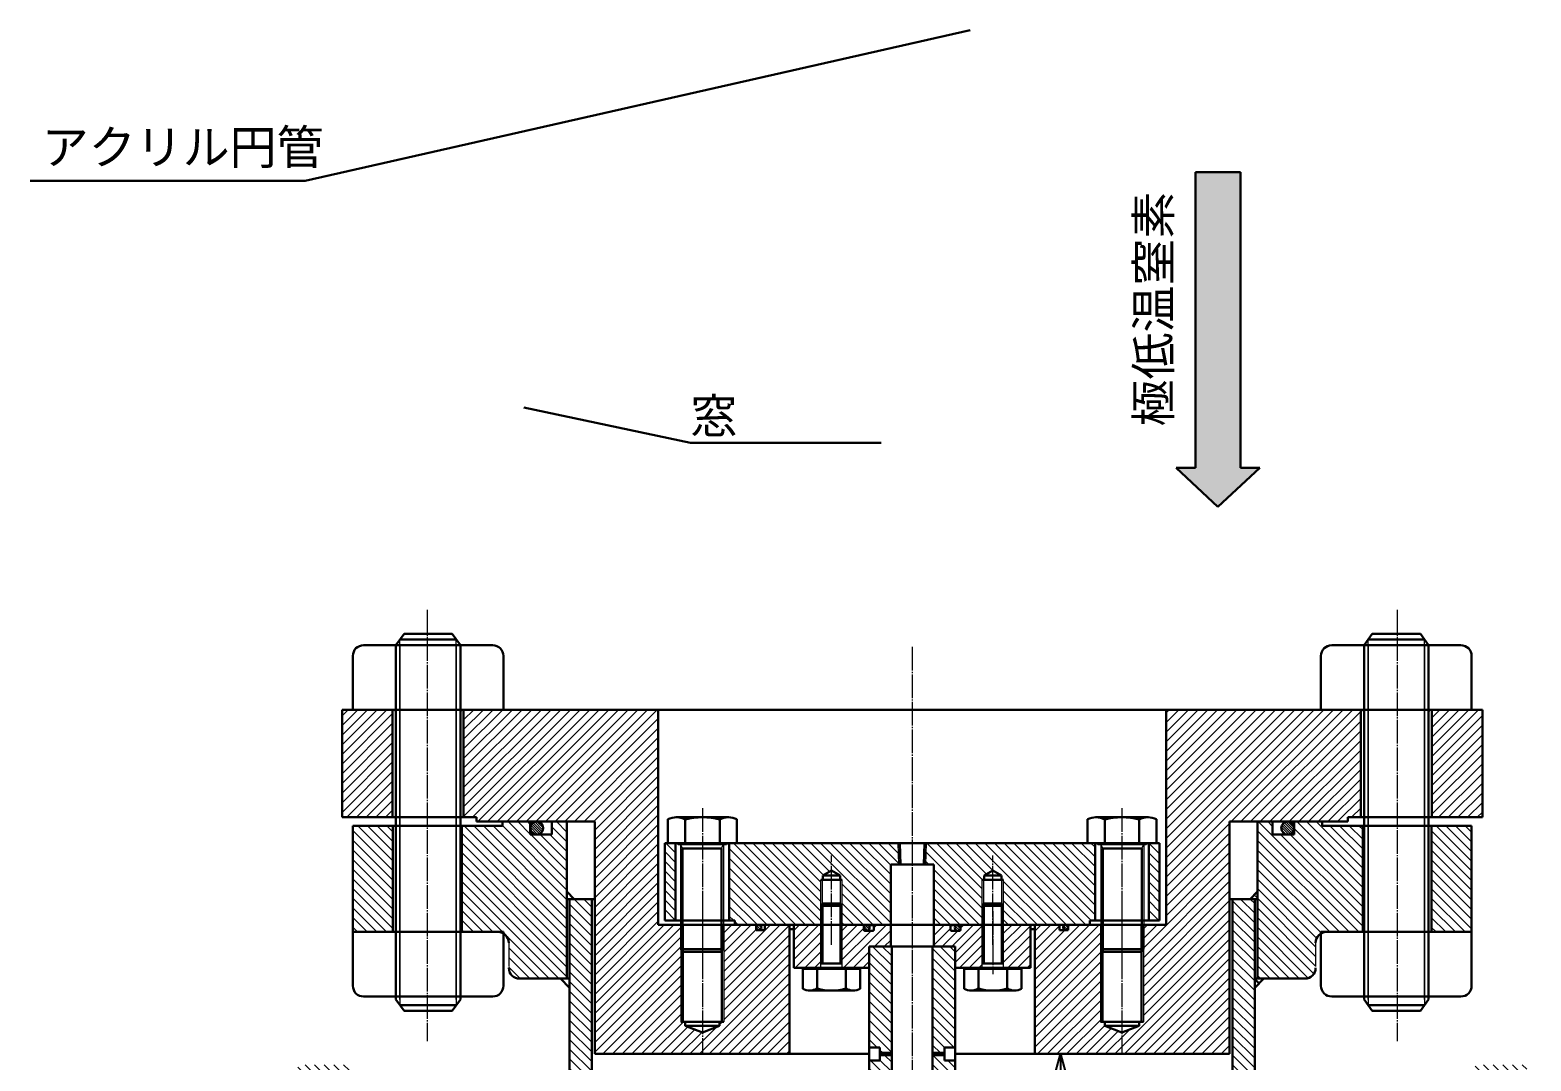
# Model space of a CAD drawing. Header units: millimetres. Extents: x -42 to 2046, y 362 to 1266.
# Drawn here: x -42 to 655, y 787 to 1266 of the extents above; entities that cross this region are included whole.
import ezdxf

# ---------------------------------------------------------------- set-up
doc = ezdxf.new("R2010")
doc.units = ezdxf.units.MM
doc.linetypes.add('JIS_08_11', pattern=[12.8, 11, -0.6, 0.6, -0.6])
for name, color, linetype, lineweight in [('ACR Hatch', 7, 'Continuous', 13), ('ACR_BODY OUTER', 7, 'Continuous', 30), ('ACR_CENTER', 7, 'JIS_08_11', 13), ('CHAN BODY OUTER', 7, 'Continuous', 30), ('JPI300-300 BODY OUTER', 7, 'Continuous', 30), ('JPI300-300 Center', 7, 'JIS_08_11', 13), ('M30 Body_Inner', 7, 'Continuous', 13), ('M30 Body_Outer', 7, 'Continuous', 30), ('M30_Body_Inner', 7, 'Continuous', 13), ('M30_Body_Outer', 7, 'Continuous', 30), ('MainC BODY OUTER', 7, 'Continuous', 30), ('MainC Center', 7, 'JIS_08_11', 13), ('MainC Dim', 7, 'Continuous', 30), ('MainC Hatch', 7, 'Continuous', 13), ('micel', 7, 'Continuous', 30), ('SUS_BODY inner', 7, 'Continuous', 13), ('SUS_BODY OUTER', 7, 'Continuous', 30), ('SUS_CENTER', 7, 'JIS_08_11', 13), ('UPFlange BODY inner', 7, 'Continuous', 13), ('UPFlange BODY OUTER', 7, 'Continuous', 30), ('UPFlange Center', 7, 'JIS_08_11', 13)]:
    doc.layers.add(name, color=color, linetype=linetype, lineweight=lineweight)
doc.styles.add('JIS Mechanical', font='arial.ttf', dxfattribs={"height": 8})
doc.styles.get("Standard").update_dxf_attribs({"font": 'arial.ttf'})
doc.dimstyles.new('JIS Mechanical', dxfattribs={"dimscale": 2, "dimtxt": 8, "dimasz": 4, "dimexe": 0.18, "dimexo": 0, "dimgap": 1, "dimtad": 1, "dimdec": 4, "dimdsep": 46, "dimtxsty": 'Standard', "dimblk": 'OPEN30', "dimcen": 0.09, "dimadec": 0, "dimazin": 2, "dimtfac": 1, "dimtdec": 4, "dimtmove": 0, "dimatfit": 3, "dimfxl": 1, "dimtolj": 1, "dimtzin": 0, "dimarcsym": 0})

# ---------------------------------------------------------------- blocks, each defined once
blk = doc.blocks.new('_Open30')
at = {"color": 0, "linetype": 'ByBlock', "lineweight": -2}
for p, q in [((-1, 0.268), (0, 0)), ((0, 0), (-1, -0.268)), ((0, 0), (-1, 0))]:
    blk.add_line(p, q, dxfattribs=at)
blk = doc.blocks.new('*D132')
at = {"layer": 'Defpoints', "color": 0, "transparency": 16777216}
for p in [(424.79, 789.77), (367.79, 405.8), (436.7, 405.8)]:
    blk.add_point(p, dxfattribs=at)
at = {"layer": 'MainC Dim', "color": 0, "lineweight": -2, "transparency": 16777216}
for p, q in [((424.79, 789.77), (437.06, 789.77)), ((436.7, 781.77), (436.7, 413.8)), ((367.79, 405.8), (437.06, 405.8))]:
    blk.add_line(p, q, dxfattribs=at)
at = {"layer": 'MainC Dim', "color": 0, "lineweight": -2, "transparency": 16777216, "xscale": 8, "yscale": 8, "zscale": 8}
for p, rotation in [((436.7, 789.77), 90), ((436.7, 405.8), 270)]:
    blk.add_blockref('_Open30', p, dxfattribs=dict(at, rotation=rotation))
at = {"layer": 'MainC Dim', "color": 0, "transparency": 16777216, "insert": (426.53, 653.41), "char_height": 16, "attachment_point": 5, "rotation": 90}
blk.add_mtext('\\A1;860mm', dxfattribs=at)

msp = doc.modelspace()

# ---------------------------------------------------------------- hatches: boundary and pattern name
at = {"layer": 'ACR Hatch'}
h = msp.add_hatch(dxfattribs=at)
h.set_pattern_fill('ANSI31', color=256, angle=90)
h.set_pattern_definition([(135, (117.9627, 482.9394), (-2.245064, -2.245064), [])])
h.paths.add_polyline_path([(377.29242, 539.76842), (387.79242, 539.76842), (387.79242, 556.76842), (382.79242, 556.76842), (382.79242, 559.26842), (377.29242, 559.26842)])
h.paths.add_polyline_path([(377.29242, 560.26842), (382.79242, 560.26842), (382.79242, 562.76842), (387.79242, 562.76842), (387.79242, 586.76842), (382.79242, 586.76842), (382.79242, 589.26842), (377.29242, 589.26842)])
h.paths.add_polyline_path([(387.79242, 636.76842), (382.79242, 636.76842), (382.79242, 639.26842), (377.29242, 639.26842), (377.29242, 590.26842), (382.79242, 590.26842), (382.79242, 592.76842), (387.79242, 592.76842)])
h.paths.add_polyline_path([(377.29242, 640.26842), (382.79242, 640.26842), (382.79242, 642.76842), (387.79242, 642.76842), (387.79242, 686.76842), (382.79242, 686.76842), (382.79242, 689.26842), (377.29242, 689.26842)])
h.paths.add_polyline_path([(377.29242, 690.26842), (382.79242, 690.26842), (382.79242, 692.76842), (387.79242, 692.76842), (387.79242, 709.26842), (382.79242, 709.26842), (382.79242, 710.26842), (387.79242, 710.26842), (387.79242, 736.76842), (382.79242, 736.76842), (382.79242, 739.26842), (377.29242, 739.26842)])
h.paths.add_polyline_path([(377.29242, 740.26842), (382.79242, 740.26842), (382.79242, 742.76842), (387.79242, 742.76842), (387.79242, 786.76842), (382.79242, 786.76842), (382.79242, 789.26842), (377.29242, 789.26842)])
h.paths.add_polyline_path([(387.79242, 839.76842), (377.29242, 839.76842), (377.29242, 790.26842), (382.79242, 790.26842), (382.79242, 792.76842), (387.79242, 792.76842)])
h.paths.add_polyline_path([(347.79242, 792.76842), (352.79242, 792.76842), (352.79242, 790.26842), (358.29242, 790.26842), (358.29242, 839.76842), (347.79242, 839.76842)])
h.paths.add_polyline_path([(347.79242, 711.26842), (352.79242, 711.26842), (352.79242, 710.96842), (353.48524, 709.76842), (352.79242, 708.56842), (352.79242, 708.26842), (347.79242, 708.26842), (347.79242, 692.76842), (352.79242, 692.76842), (352.79242, 690.26842), (358.29242, 690.26842), (358.29242, 789.26842), (352.79242, 789.26842), (352.79242, 786.76842), (347.79242, 786.76842)])
h.paths.add_polyline_path([(347.79242, 562.76842), (352.79242, 562.76842), (352.79242, 560.26842), (358.29242, 560.26842), (358.29242, 689.26842), (352.79242, 689.26842), (352.79242, 686.76842), (347.79242, 686.76842)])
h.paths.add_polyline_path([(347.79242, 539.76842), (358.29242, 539.76842), (358.29242, 559.26842), (352.79242, 559.26842), (352.79242, 556.76842), (347.79242, 556.76842)])
at = {"layer": 'MainC BODY OUTER'}
h = msp.add_hatch(dxfattribs=at)
h.set_pattern_fill('ANSI31', color=256, angle=90)
h.paths.add_polyline_path([(516.74242, 737.97498), (514.33644, 734.76842), (516.74242, 734.76842)])
h.paths.add_polyline_path([(527.04242, 738.63527), (527.04242, 734.76842), (530.80829, 734.76842)])
h.paths.add_polyline_path([(531.20564, 824.76842), (527.04242, 824.76842), (527.04242, 820.54555)])
at = {"layer": 'MainC Hatch'}
h = msp.add_hatch(color=256, dxfattribs=at)
h.dxf.hatch_style = 1
h.set_gradient(color1=(0, 0, 255), one_color=1, tint=1, name='INVCURVED')
h.paths.add_polyline_path([(520.37708, 1156.91163), (509.8995, 1156.91163), (499.42191, 1156.91163), (499.42191, 1062.15119), (490.40741, 1062.15119), (509.8995, 1044.13107), (529.39158, 1062.15119), (520.37708, 1062.15119)])
h.paths.add_polyline_path([(520.37708, 1199.67309), (509.8995, 1199.67309), (499.42191, 1199.67309), (499.42191, 1156.91163), (509.8995, 1156.91163), (520.37708, 1156.91163)])
h = msp.add_hatch(dxfattribs=at)
h.set_pattern_fill('ANSI31', color=256)
h.paths.add_polyline_path([(249.79242, 949.76842), (159.29242, 949.76842), (159.29242, 899.76842), (165.29242, 899.76842), (165.29242, 897.76842), (220.29242, 897.76842), (220.29242, 821.27916), (260.29242, 828.44995), (260.29242, 838.25975), (260.12772, 838.46842), (260.12772, 849.76842), (249.79242, 849.76842)])
h.paths.add_polyline_path([(126.29242, 949.76842), (107.79242, 949.76842), (102.79242, 949.76842), (102.79242, 899.76842), (126.29242, 899.76842)])
h.paths.add_polyline_path([(262.29242, 802.76842), (262.29242, 804.76842), (260.29242, 804.76842), (260.29242, 828.44995), (220.29242, 821.27916), (220.29242, 789.76842), (270.29242, 789.76842), (270.29242, 799.68921)])
h.paths.add_polyline_path([(310.79242, 837.50309), (280.29242, 832.03535), (280.29242, 804.76842), (278.29242, 804.76842), (278.29242, 802.76842), (270.29242, 799.68921), (270.29242, 789.76842), (310.79242, 789.76842)])
h.paths.add_polyline_path([(310.79242, 849.76842), (299.29242, 849.76842), (299.29242, 847.36842), (295.29242, 847.36842), (295.29242, 849.76842), (285.29242, 849.76842), (280.29242, 849.76842), (280.29242, 832.03535), (310.79242, 837.50309)])
h.paths.add_polyline_path([(455.29242, 849.76842), (440.29242, 849.76842), (440.29242, 847.36842), (436.29242, 847.36842), (436.29242, 849.76842), (424.79242, 849.76842), (424.79242, 789.76842), (465.29242, 789.76842), (465.29242, 799.68921), (457.29242, 802.76842), (457.29242, 804.76842), (455.29242, 804.76842)])
h.paths.add_polyline_path([(515.29242, 897.76842), (570.29242, 897.76842), (570.29242, 899.76842), (576.29242, 899.76842), (576.29242, 949.76842), (557.79242, 949.76842), (485.79242, 949.76842), (485.79242, 849.76842), (475.45713, 849.76842), (475.45713, 838.46842), (475.29242, 804.76842), (473.29242, 804.76842), (473.29242, 802.76842), (465.29242, 799.68921), (465.29242, 789.76842), (515.29242, 789.76842)])
h.paths.add_polyline_path([(632.79242, 949.76842), (609.29242, 949.76842), (609.29242, 899.76842), (632.79242, 899.76842)])
h = msp.add_hatch(dxfattribs=at)
h.set_pattern_fill('ANSI31', color=256, angle=90)
h.set_pattern_definition([(135, (207.0843, 735.9418), (-2.245064, -2.245064), [])])
h.paths.add_polyline_path([(208.54242, 738.63527), (204.77656, 734.76842), (208.54242, 734.76842)])
h.paths.add_polyline_path([(218.84242, 737.97498), (218.84242, 734.76842), (221.24841, 734.76842)])
h.paths.add_polyline_path([(208.54242, 824.76842), (204.37921, 824.76842), (208.54242, 820.54555)])
h.paths.add_polyline_path([(207.29242, 865.30989), (207.29242, 861.76842), (210.64355, 861.76842)])
h.paths.add_polyline_path([(208.54242, 644.76842), (204.77656, 644.76842), (208.54242, 640.90156)])
h.paths.add_polyline_path([(221.24841, 644.76842), (218.84242, 644.76842), (218.84242, 641.56185)])
h.paths.add_polyline_path([(516.74242, 644.76842), (514.33644, 644.76842), (516.74242, 641.56185)])
h.paths.add_polyline_path([(530.80829, 644.76842), (527.04242, 644.76842), (527.04242, 640.90156)])
h.paths.add_polyline_path([(158.39242, 846.46842), (175.29242, 846.46842, -0.414213562), (180.29242, 841.46842), (180.29242, 829.76842, 0.414213562), (185.29242, 824.76842), (207.29242, 824.76842), (207.29242, 897.76842), (200.29242, 897.76842), (200.29242, 891.76842), (190.29242, 891.76842), (190.29242, 897.76842), (177.29242, 897.76842), (177.29242, 895.76842), (158.39242, 895.76842)])
h.paths.add_polyline_path([(107.79242, 846.46842), (126.39242, 846.46842), (126.39242, 895.76842), (107.79242, 895.76842)])
h = msp.add_hatch(dxfattribs=at)
h.set_pattern_fill('ANSI31', color=256, scale=0.25, angle=90)
h.paths.add_polyline_path([(347.99242, 848.41842, 0.284762575), (347.24311, 849.62742), (346.04174, 849.62742, 0.284762575), (345.29242, 848.41842, 1)])
h.paths.add_polyline_path([(295.29242, 848.56842, 1), (297.69242, 848.56842, 1)])
h.paths.add_polyline_path([(190.29242, 894.76842, 1), (196.29242, 894.76842, 1)])
h = msp.add_hatch(dxfattribs=at)
h.set_pattern_fill('ANSI31', color=256, scale=0.25, angle=90)
h.paths.add_polyline_path([(387.59242, 848.41842, -0.284762575), (388.34174, 849.62742), (389.54311, 849.62742, -0.284762575), (390.29242, 848.41842, -1)])
h.paths.add_polyline_path([(440.29242, 848.56842, -1), (437.89242, 848.56842, -1)])
h.paths.add_polyline_path([(545.29242, 894.76842, -1), (539.29242, 894.76842, -1)])
h = msp.add_hatch(dxfattribs=at)
h.set_pattern_fill('ANSI31', color=256, angle=90)
h.set_pattern_definition([(135, (527.3455, 863.0484), (-2.24506, -2.24506), [])])
h.paths.add_polyline_path([(528.29242, 865.30989), (524.9413, 861.76842), (528.29242, 861.76842)])
h.paths.add_polyline_path([(577.19242, 895.76842), (558.29242, 895.76842), (558.29242, 897.76842), (545.29242, 897.76842), (545.29242, 891.76842), (535.29242, 891.76842), (535.29242, 897.76842), (528.29242, 897.76842), (528.29242, 824.76842), (550.29242, 824.76842, 0.414213562), (555.29242, 829.76842), (555.29242, 841.46842, -0.414213562), (560.29242, 846.46842), (577.19242, 846.46842)])
h.paths.add_polyline_path([(627.79242, 895.76842), (609.19242, 895.76842), (609.19242, 846.46842), (627.79242, 846.46842)])
h = msp.add_hatch(dxfattribs=at)
h.set_pattern_fill('ANSI31', color=256, angle=90)
h.set_pattern_definition([(135, (481.2176, 879.8874), (-2.245064, -2.245064), [])])
h.paths.add_polyline_path([(482.79242, 887.76842), (477.79242, 887.76842), (477.79242, 851.76842), (482.79242, 851.76842)])
h.paths.add_polyline_path([(257.79242, 887.76842), (254.24242, 887.76842), (252.79242, 887.76842), (252.79242, 851.76842), (257.79242, 851.76842)])
h.paths.add_polyline_path([(325.29242, 870.76842), (326.29242, 870.76842), (326.29242, 872.76842), (330.29242, 875.07782), (334.29242, 872.76842), (334.29242, 870.76842), (335.29242, 870.76842), (335.29242, 849.76842), (357.79242, 849.76842), (357.79242, 877.76842), (361.52642, 877.76842), (361.21392, 887.76842), (282.79242, 887.76842), (282.79242, 851.76842), (285.29242, 851.76842), (285.29242, 849.76842), (310.79242, 849.76842), (325.29242, 849.76842), (325.29242, 858.56842)])
h.paths.add_polyline_path([(452.79242, 887.76842), (449.24242, 887.76842), (374.37092, 887.76842), (374.05842, 877.76842), (377.79242, 877.76842), (377.79242, 849.76842), (400.29242, 849.76842), (400.29242, 858.56842), (400.29242, 870.76842), (401.29242, 870.76842), (401.29242, 872.76842), (405.29242, 875.07782), (409.29242, 872.76842), (409.29242, 870.76842), (410.29242, 870.76842), (410.29242, 849.76842), (422.79242, 849.76842), (450.29242, 849.76842), (450.29242, 851.76842), (452.79242, 851.76842)])
h = msp.add_hatch(dxfattribs=at)
h.set_pattern_fill('ANSI31', color=256, angle=90)
h.set_pattern_definition([(135, (548.4816, 730.4485), (-2.245064, -2.245064), [])])
h.paths.add_polyline_path([(564.56897, 734.76842), (506.80322, 734.76842), (506.80322, 724.91842), (634.30322, 724.91842), (634.30322, 727.91842), (590.56897, 727.91842)])
h.paths.add_polyline_path([(590.56897, 651.61842), (634.30322, 651.61842), (634.30322, 654.21842), (634.30322, 654.61842), (506.80322, 654.61842), (506.80322, 644.76842), (564.56897, 644.76842)])
h.paths.add_polyline_path([(527.04242, 861.76842), (516.74242, 861.76842), (516.74242, 734.76842), (527.04242, 734.76842)])
h.paths.add_polyline_path([(655.40322, 742.16842), (653.40322, 742.16842), (653.40322, 753.56842), (629.50322, 753.56842), (629.50322, 744.76842, -0.072488535), (629.29523, 743.3413), (629.29523, 742.90175), (629.14171, 742.90175, -0.306106021), (624.50322, 739.76842), (621.40322, 739.76842, 0.414213562), (616.40322, 734.76842), (616.40322, 728.31842), (634.30322, 728.31842), (634.30322, 725.31842), (655.40322, 725.31842), (655.40322, 731.76842)])
h.paths.add_polyline_path([(653.40322, 784.76842), (629.50322, 784.76842), (629.50322, 775.56842), (653.40322, 775.56842)])
h.paths.add_polyline_path([(655.40322, 654.21842), (634.30322, 654.21842), (634.30322, 651.21842), (616.40322, 651.21842), (616.40322, 644.76842, 0.414213562), (621.40322, 639.76842), (624.50322, 639.76842, -0.306106021), (629.14171, 636.63508), (629.29523, 636.63508), (629.29523, 636.19553, -0.072488535), (629.50322, 634.76842), (629.50322, 625.96842), (653.40322, 625.96842), (653.40322, 637.36842), (655.40322, 637.36842)])
h.paths.add_polyline_path([(653.40322, 603.96842), (629.50322, 603.96842), (629.50322, 594.76842), (653.40322, 594.76842)])
h.paths.add_polyline_path([(218.84242, 644.76842), (208.54242, 644.76842), (208.54242, 600.94573), (218.84242, 603.28216)])
edge = h.paths.add_edge_path()
edge.add_line((218.84242, 603.28216), (208.54242, 600.94573))
edge.add_line((208.54242, 600.94573), (208.54242, 531.50107))
edge.add_spline(control_points=[(208.54242, 531.50107), (211.93244, 530.34501), (215.35415, 529.37325), (218.84242, 528.78856)], knot_values=[9.703956676, 9.703956676, 9.703956676, 9.703956676, 20.38078027, 20.38078027, 20.38078027, 20.38078027], degree=3, periodic=0)
edge.add_line((218.84242, 528.78856), (218.84242, 603.28216))
edge = h.paths.add_edge_path()
edge.add_spline(control_points=[(218.84242, 509.38957), (218.1448, 509.48855), (214.62953, 510.10392), (211.2224, 511.34232), (208.54242, 512.50816)], knot_values=[20.368472054, 20.368472054, 20.368472054, 20.368472054, 22.507168253, 31.200842623, 31.200842623, 31.200842623, 31.200842623], degree=3, periodic=0)
edge.add_line((208.54242, 512.50816), (208.54242, 488.78403))
edge.add_line((208.54242, 488.78403), (208.54242, 472.90297))
edge.add_ellipse((367.79242, 472.90297), major_axis=(-159.25, 0), ratio=0.486028257, start_angle=0, end_angle=90)
edge.add_line((367.79242, 395.50297), (367.79242, 405.80297))
edge.add_spline(control_points=[(367.79242, 405.80297), (362.15204, 405.80297), (356.51168, 405.95353), (340.25446, 406.82384), (329.73344, 407.93603), (309.44702, 411.18436), (299.68221, 413.32068), (281.37307, 418.49648), (272.8295, 421.53644), (258.88293, 427.66826), (253.19231, 430.63459), (243.05497, 436.88628), (238.60962, 440.17165), (231.83937, 446.20268), (229.26804, 448.92339), (225.00692, 454.34074), (223.31735, 457.03539), (220.76142, 462.32088), (219.89251, 464.90977), (219.02077, 469.28515), (218.84242, 471.09433), (218.84242, 472.90297)], knot_values=[4.71238898, 4.71238898, 4.71238898, 4.71238898, 4.822092748, 4.822092748, 5.030643023, 5.030643023, 5.239193298, 5.239193298, 5.447743572, 5.447743572, 5.615735074, 5.615735074, 5.783726576, 5.783726576, 5.918034986, 5.918034986, 6.052343397, 6.052343397, 6.186651808, 6.186651808, 6.283185307, 6.283185307, 6.283185307, 6.283185307], degree=3, periodic=0)
edge.add_line((218.84242, 472.90297), (218.84242, 488.78403))
edge.add_line((218.84242, 488.78403), (218.84242, 509.38957))
edge = h.paths.add_edge_path()
edge.add_line((527.04242, 644.76842), (516.74242, 644.76842))
edge.add_line((516.74242, 644.76842), (516.74242, 527.6584))
edge.add_spline(control_points=[(516.74242, 527.6584), (519.0089, 527.60423), (522.44917, 527.57356), (525.87222, 527.98945), (527.04242, 528.14514)], knot_values=[325.575394856, 325.575394856, 325.575394856, 325.575394856, 332.367720469, 335.899447387, 335.899447387, 335.899447387, 335.899447387], degree=3, periodic=0)
edge.add_line((527.04242, 528.14514), (527.04242, 644.76842))
edge = h.paths.add_edge_path()
edge.add_line((527.04242, 488.78403), (527.04242, 506.87746))
edge.add_spline(control_points=[(527.04242, 506.87746), (523.79062, 507.3376), (520.32701, 508.11942), (517.00252, 509.3454), (516.74242, 509.44383)], knot_values=[336.374878192, 336.374878192, 336.374878192, 336.374878192, 346.191260781, 347.026877352, 347.026877352, 347.026877352, 347.026877352], degree=3, periodic=0)
edge.add_line((516.74242, 509.44383), (516.74242, 488.78403))
edge.add_line((516.74242, 488.78403), (516.74242, 472.90297))
edge.add_spline(control_points=[(516.74242, 472.90297), (516.74242, 471.09433), (516.56408, 469.28515), (515.69234, 464.90977), (514.82343, 462.32088), (512.2675, 457.03539), (510.57793, 454.34074), (506.31681, 448.92339), (503.74548, 446.20268), (496.97523, 440.17165), (492.52988, 436.88628), (482.39254, 430.63459), (476.70192, 427.66826), (462.75535, 421.53644), (454.21178, 418.49648), (435.90263, 413.32068), (426.13783, 411.18436), (405.85141, 407.93603), (395.33039, 406.82384), (379.07317, 405.95353), (373.4328, 405.80297), (367.79242, 405.80297)], knot_values=[4.71238898, 4.71238898, 4.71238898, 4.71238898, 4.80892248, 4.80892248, 4.943230891, 4.943230891, 5.077539301, 5.077539301, 5.211847712, 5.211847712, 5.379839214, 5.379839214, 5.547830715, 5.547830715, 5.75638099, 5.75638099, 5.964931265, 5.964931265, 6.17348154, 6.17348154, 6.283185307, 6.283185307, 6.283185307, 6.283185307], degree=3, periodic=0)
edge.add_line((367.79242, 405.80297), (367.79242, 395.50297))
edge.add_ellipse((367.79242, 472.90297), major_axis=(159.25, 0), ratio=0.486028257, start_angle=270, end_angle=360)
edge.add_line((527.04242, 472.90297), (527.04242, 488.78403))
h.paths.add_polyline_path([(208.54242, 861.76842), (218.84242, 861.76842), (218.84242, 734.76842), (208.54242, 734.76842)])
h.paths.add_polyline_path([(171.01588, 734.76842), (228.78163, 734.76842), (228.78163, 724.91842), (101.28163, 724.91842), (101.28163, 727.91842), (145.01588, 727.91842)])
h.paths.add_polyline_path([(145.01588, 651.61842), (101.28163, 651.61842), (101.28163, 654.21842), (101.28163, 654.61842), (228.78163, 654.61842), (228.78163, 644.76842), (171.01588, 644.76842)])
h.paths.add_polyline_path([(80.18163, 742.16842), (82.18163, 742.16842), (82.18163, 753.56842), (106.08163, 753.56842), (106.08163, 744.76842, 0.414213562), (111.08163, 739.76842), (114.18163, 739.76842, -0.414213562), (119.18163, 734.76842), (119.18163, 728.31842), (101.28163, 728.31842), (101.28163, 725.31842), (80.18163, 725.31842)])
h.paths.add_polyline_path([(82.18163, 784.76842), (106.08163, 784.76842), (106.08163, 775.56842), (82.18163, 775.56842)])
h.paths.add_polyline_path([(80.18163, 654.21842), (101.28163, 654.21842), (101.28163, 651.61842), (101.28163, 651.21842), (119.18163, 651.21842), (119.18163, 644.76842, -0.414213562), (114.18163, 639.76842), (111.08163, 639.76842, 0.414213562), (106.08163, 634.76842), (106.08163, 625.96842), (82.18163, 625.96842), (82.18163, 637.36842), (80.18163, 637.36842)])
h.paths.add_polyline_path([(82.18163, 603.96842), (106.08163, 603.96842), (106.08163, 594.76842), (82.18163, 594.76842)])
h = msp.add_hatch(dxfattribs=at)
h.set_pattern_fill('ANSI31', color=256)
h.paths.add_polyline_path([(325.29242, 840.1025), (312.79242, 837.86163), (312.79242, 829.76842), (325.29242, 829.76842)])
h.paths.add_polyline_path([(325.29242, 849.76842), (312.79242, 849.76842), (312.79242, 837.86163), (325.29242, 840.1025)])
h.paths.add_polyline_path([(357.79242, 849.76842), (350.13342, 849.76842), (349.99242, 849.62742), (349.99242, 847.56842, -0.414213562), (349.49242, 847.06842), (345.79242, 847.06842, -0.414213562), (345.29242, 847.56842), (345.29242, 849.62742), (345.15142, 849.76842), (335.29242, 849.76842), (335.29242, 829.76842), (341.54242, 829.76842), (347.79242, 829.76842), (347.79242, 839.76842), (357.79242, 839.76842)])
h.paths.add_polyline_path([(400.29242, 849.76842), (390.43342, 849.76842), (390.29242, 849.62742), (390.29242, 847.56842, -0.414213562), (389.79242, 847.06842), (386.09242, 847.06842, -0.414213562), (385.59242, 847.56842), (385.59242, 849.62742), (385.45142, 849.76842), (377.79242, 849.76842), (377.79242, 839.76842), (387.79242, 839.76842), (387.79242, 829.76842), (400.29242, 829.76842)])
h.paths.add_polyline_path([(422.79242, 849.76842), (410.29242, 849.76842), (410.29242, 829.76842), (416.54242, 829.76842), (422.79242, 829.76842)])

# ---------------------------------------------------------------- linework, layer by layer
at = {"layer": 'ACR_BODY OUTER'}
for p, q in [((312.79242, 849.76842), (312.79242, 829.76842)), ((312.79242, 849.76842), (422.79242, 849.76842)), ((345.15142, 849.76842), (345.29242, 849.62742)), ((345.29242, 849.62742), (345.29242, 847.56842)), ((345.29242, 849.62742), (349.99242, 849.62742)), ((349.49242, 847.06842), (345.79242, 847.06842)), ((350.13342, 849.76842), (349.99242, 849.62742)), ((349.99242, 849.62742), (349.99242, 847.56842)), ((357.79242, 849.76842), (357.79242, 839.76842)), ((377.79242, 849.76842), (377.79242, 839.76842)), ((385.45142, 849.76842), (385.59242, 849.62742)), ((385.59242, 849.62742), (385.59242, 847.56842)), ((390.29242, 849.62742), (385.59242, 849.62742)), ((386.09242, 847.06842), (389.79242, 847.06842)), ((390.43342, 849.76842), (390.29242, 849.62742)), ((390.29242, 849.62742), (390.29242, 847.56842)), ((422.79242, 849.76842), (422.79242, 829.76842)), ((347.79242, 839.76842), (347.79242, 829.76842)), ((387.79242, 839.76842), (347.79242, 839.76842)), ((387.79242, 839.76842), (387.79242, 829.76842)), ((347.79242, 829.76842), (312.79242, 829.76842)), ((422.79242, 829.76842), (387.79242, 829.76842))]:
    msp.add_line(p, q, dxfattribs=at)
for centre, start, end in [((345.79242, 847.56842), 180, 270), ((349.49242, 847.56842), 270, 0), ((386.09242, 847.56842), 180, 270), ((389.79242, 847.56842), 270, 0)]:
    msp.add_arc(centre, 0.5, start, end, dxfattribs=at)
at = {"layer": 'ACR_CENTER'}
msp.add_line((405.29242, 856.07409), (405.29242, 826.92554), dxfattribs=at)
at = {"layer": 'CHAN BODY OUTER'}
for p, q in [((347.79242, 839.76842), (367.79242, 839.76842)), ((347.79242, 539.76842), (347.79242, 839.76842)), ((347.79242, 839.76842), (367.79242, 839.76842)), ((358.29242, 539.76842), (358.29242, 839.76842)), ((387.79242, 839.76842), (367.79242, 839.76842)), ((387.79242, 839.76842), (367.79242, 839.76842)), ((377.29242, 539.76842), (377.29242, 839.76842)), ((387.79242, 539.76842), (387.79242, 839.76842)), ((352.79242, 792.76842), (347.79242, 792.76842)), ((352.79242, 786.76842), (352.79242, 792.76842)), ((358.29242, 790.26842), (352.79242, 790.26842)), ((358.29242, 789.26842), (352.79242, 789.26842)), ((377.29242, 790.26842), (382.79242, 790.26842)), ((377.29242, 789.26842), (382.79242, 789.26842)), ((382.79242, 792.76842), (387.79242, 792.76842)), ((382.79242, 786.76842), (382.79242, 792.76842)), ((352.79242, 786.76842), (347.79242, 786.76842)), ((382.79242, 786.76842), (387.79242, 786.76842))]:
    msp.add_line(p, q, dxfattribs=at)
at = {"layer": 'JPI300-300 BODY OUTER'}
for p, q in [((177.29242, 895.76842), (107.79242, 895.76842)), ((107.79242, 895.76842), (107.79242, 846.46842)), ((126.39242, 895.76842), (126.39242, 846.46842)), ((158.39242, 895.76842), (158.39242, 846.46842)), ((220.29242, 897.76842), (177.29242, 897.76842)), ((177.29242, 897.76842), (177.29242, 895.76842)), ((190.29242, 891.76842), (190.29242, 897.76842)), ((200.29242, 891.76842), (200.29242, 897.76842)), ((207.29242, 897.76842), (207.29242, 824.76842)), ((515.29242, 897.76842), (558.29242, 897.76842)), ((528.29242, 897.76842), (528.29242, 824.76842)), ((535.29242, 891.76842), (535.29242, 897.76842)), ((545.29242, 891.76842), (545.29242, 897.76842)), ((558.29242, 897.76842), (558.29242, 895.76842)), ((558.29242, 895.76842), (627.79242, 895.76842)), ((577.19242, 895.76842), (577.19242, 846.46842)), ((609.19242, 895.76842), (609.19242, 846.46842)), ((627.79242, 895.76842), (627.79242, 846.46842)), ((200.29242, 891.76842), (190.29242, 891.76842)), ((535.29242, 891.76842), (545.29242, 891.76842)), ((107.79242, 846.46842), (175.29242, 846.46842)), ((627.79242, 846.46842), (560.29242, 846.46842)), ((208.54242, 824.76842), (185.29242, 824.76842)), ((527.04242, 824.76842), (550.29242, 824.76842))]:
    msp.add_line(p, q, dxfattribs=at)
for centre, start, end in [((175.29242, 841.46842), 0, 90), ((560.29242, 841.46842), 90, 180), ((185.29242, 829.76842), 180, 270), ((550.29242, 829.76842), 270, 0)]:
    msp.add_arc(centre, 5, start, end, dxfattribs=at)
at = {"layer": 'JPI300-300 Center'}
for p, q in [((142.39242, 996.23369), (142.39242, 795.68635)), ((593.19242, 996.23369), (593.19242, 795.68635)), ((180.29242, 841.46842), (180.29242, 829.76842)), ((555.29242, 841.46842), (555.29242, 829.76842))]:
    msp.add_line(p, q, dxfattribs=at)
at = {"layer": 'M30 Body_Inner'}
for p, q in [((129.68697, 815.00698), (129.68697, 982.37518)), ((129.68697, 979.77064), (129.68697, 812.40244)), ((155.89787, 815.00698), (155.89787, 982.37518)), ((155.89787, 979.77064), (155.89787, 812.40244)), ((579.68697, 815.00698), (579.68697, 982.37518)), ((579.68697, 979.77064), (579.68697, 812.40244)), ((605.89787, 815.00698), (605.89787, 982.37518)), ((605.89787, 979.77064), (605.89787, 812.40244))]:
    msp.add_line(p, q, dxfattribs=at)
at = {"layer": 'M30 Body_Outer'}
for p, q in [((131.60296, 985.0092), (127.79242, 979.77064)), ((131.60296, 985.0092), (142.79242, 985.0092)), ((153.98188, 985.0092), (142.79242, 985.0092)), ((153.98188, 985.0092), (157.79242, 979.77064)), ((581.60296, 985.0092), (577.79242, 979.77064)), ((581.60296, 985.0092), (592.79242, 985.0092)), ((603.98188, 985.0092), (592.79242, 985.0092)), ((603.98188, 985.0092), (607.79242, 979.77064)), ((112.79242, 979.77064), (142.79242, 979.77064)), ((127.79242, 979.77064), (127.79242, 815.00698)), ((127.79242, 815.00698), (127.79242, 979.77064)), ((129.68697, 982.38992), (142.7817, 982.38992)), ((155.89787, 982.38992), (142.7817, 982.38992)), ((172.79242, 979.77064), (142.79242, 979.77064)), ((157.79242, 979.77064), (157.79242, 815.00698)), ((157.79242, 815.00698), (157.79242, 979.77064)), ((562.79242, 979.77064), (592.79242, 979.77064)), ((577.79242, 979.77064), (577.79242, 815.00698)), ((577.79242, 815.00698), (577.79242, 979.77064)), ((579.68697, 982.38992), (592.80314, 982.38992)), ((622.79242, 979.77064), (592.79242, 979.77064)), ((605.89787, 982.38992), (592.80314, 982.38992)), ((607.79242, 979.77064), (607.79242, 815.00698)), ((607.79242, 815.00698), (607.79242, 979.77064)), ((107.79242, 949.76842), (107.79242, 974.77064)), ((177.79242, 949.76842), (177.79242, 974.77064)), ((557.79242, 949.76842), (557.79242, 974.77064)), ((627.79242, 949.76842), (627.79242, 974.77064)), ((107.79242, 949.76842), (142.79242, 949.76842)), ((177.79242, 949.76842), (142.79242, 949.76842)), ((557.79242, 949.76842), (592.79242, 949.76842)), ((627.79242, 949.76842), (592.79242, 949.76842)), ((107.79242, 846.46842), (107.79242, 821.46619)), ((107.79242, 846.46842), (142.79242, 846.46842)), ((177.79242, 846.46842), (142.79242, 846.46842)), ((177.79242, 846.46842), (177.79242, 821.46619)), ((557.79242, 846.46842), (557.79242, 821.46619)), ((557.79242, 846.46842), (592.79242, 846.46842)), ((627.79242, 846.46842), (592.79242, 846.46842)), ((627.79242, 846.46842), (627.79242, 821.46619)), ((112.79242, 816.46619), (142.79242, 816.46619)), ((172.79242, 816.46619), (142.79242, 816.46619)), ((562.79242, 816.46619), (592.79242, 816.46619)), ((622.79242, 816.46619), (592.79242, 816.46619)), ((131.60296, 809.76842), (127.79242, 815.00698)), ((129.68697, 812.3877), (142.7817, 812.3877)), ((131.60296, 809.76842), (142.79242, 809.76842)), ((155.89787, 812.3877), (142.7817, 812.3877)), ((153.98188, 809.76842), (142.79242, 809.76842)), ((153.98188, 809.76842), (157.79242, 815.00698)), ((581.60296, 809.76842), (577.79242, 815.00698)), ((579.68697, 812.3877), (592.80314, 812.3877)), ((581.60296, 809.76842), (592.79242, 809.76842)), ((603.98188, 809.76842), (592.79242, 809.76842)), ((605.89787, 812.3877), (592.80314, 812.3877)), ((603.98188, 809.76842), (607.79242, 815.00698))]:
    msp.add_line(p, q, dxfattribs=at)
for centre, radius, start, end in [((112.79242, 974.77064), 5, 90, 180), ((172.79242, 974.77064), 5, 0, 90), ((562.79242, 974.77064), 5, 90, 180), ((622.79242, 974.77064), 5, 0, 90), ((126.79242, 948.76842), 1, 0, 90), ((158.79242, 948.76842), 1, 90, 180), ((576.79242, 948.76842), 1, 0, 90), ((608.79242, 948.76842), 1, 90, 180), ((112.79242, 821.46619), 5, 180, 270), ((172.79242, 821.46619), 5, 270, 0), ((562.79242, 821.46619), 5, 180, 270), ((622.79242, 821.46619), 5, 270, 0)]:
    msp.add_arc(centre, radius, start, end, dxfattribs=at)
at = {"layer": 'M30_Body_Inner'}
for p, q in [((260.12772, 887.26842), (260.12772, 838.46842)), ((280.12772, 887.26842), (280.12772, 838.46842)), ((455.45713, 887.26842), (455.45713, 838.46842)), ((475.45713, 887.26842), (475.45713, 838.46842)), ((325.29242, 858.56842), (326.29242, 859.76842)), ((325.29242, 829.76842), (325.29242, 858.56842)), ((335.29242, 858.56842), (334.29242, 859.76842)), ((335.29242, 829.76842), (335.29242, 858.56842)), ((400.29242, 858.56842), (401.29242, 859.76842)), ((400.29242, 829.76842), (400.29242, 858.56842)), ((410.29242, 858.56842), (409.29242, 859.76842)), ((410.29242, 829.76842), (410.29242, 858.56842))]:
    msp.add_line(p, q, dxfattribs=at)
at = {"layer": 'M30_Body_Outer'}
for p, q in [((254.24242, 898.83008), (254.24242, 887.76842)), ((270.29242, 899.76842), (257.99454, 899.76842)), ((262.26742, 898.70078), (262.26742, 887.76842)), ((270.29242, 899.76842), (282.59031, 899.76842)), ((278.31742, 898.70078), (278.31742, 887.76842)), ((286.34242, 898.83008), (286.34242, 887.76842)), ((449.24242, 898.83008), (449.24242, 887.76842)), ((465.29242, 899.76842), (452.99454, 899.76842)), ((457.26742, 898.70078), (457.26742, 887.76842)), ((465.29242, 899.76842), (477.59031, 899.76842)), ((473.31742, 898.70078), (473.31742, 887.76842)), ((481.34242, 898.83008), (481.34242, 887.76842)), ((254.24242, 887.76842), (270.29242, 887.76842)), ((259.04242, 887.26842), (258.54242, 887.76842)), ((259.04242, 887.26842), (270.29242, 887.26842)), ((286.34242, 887.76842), (270.29242, 887.76842)), ((281.54242, 887.26842), (270.29242, 887.26842)), ((281.54242, 887.26842), (282.04242, 887.76842)), ((449.24242, 887.76842), (465.29242, 887.76842)), ((454.04242, 887.26842), (453.54242, 887.76842)), ((454.04242, 887.26842), (465.29242, 887.26842)), ((481.34242, 887.76842), (465.29242, 887.76842)), ((476.54242, 887.26842), (465.29242, 887.26842)), ((476.54242, 887.26842), (477.04242, 887.76842)), ((261.07492, 885.26842), (269.96301, 885.26842)), ((261.07492, 885.26842), (261.07492, 837.26842)), ((279.18052, 885.26842), (270.29242, 885.26842)), ((279.18052, 885.26842), (279.18052, 837.26842)), ((456.40433, 885.26842), (465.29242, 885.26842)), ((456.40433, 885.26842), (456.40433, 837.26842)), ((474.50993, 885.26842), (465.62184, 885.26842)), ((474.50993, 885.26842), (474.50993, 837.26842)), ((325.29242, 858.56842), (330.29242, 858.56842)), ((326.10437, 831.76842), (326.10437, 859.76842)), ((326.29242, 859.76842), (330.29242, 859.76842)), ((334.29242, 859.76842), (330.29242, 859.76842)), ((335.29242, 858.56842), (330.29242, 858.56842)), ((334.48047, 831.76842), (334.48047, 859.76842)), ((400.29242, 858.56842), (405.29242, 858.56842)), ((401.10437, 831.76842), (401.10437, 859.76842)), ((401.29242, 859.76842), (405.29242, 859.76842)), ((409.29242, 859.76842), (405.29242, 859.76842)), ((410.29242, 858.56842), (405.29242, 858.56842)), ((409.48047, 831.76842), (409.48047, 859.76842)), ((260.12772, 838.46842), (269.96301, 838.46842)), ((261.07492, 837.26842), (269.96301, 837.26842)), ((280.12772, 838.46842), (270.29242, 838.46842)), ((279.18052, 837.26842), (270.29242, 837.26842)), ((455.45713, 838.46842), (465.29242, 838.46842)), ((456.40433, 837.26842), (465.29242, 837.26842)), ((475.45713, 838.46842), (465.62184, 838.46842)), ((474.50993, 837.26842), (465.62184, 837.26842)), ((325.29242, 831.76842), (330.29242, 831.76842)), ((335.29242, 831.76842), (330.29242, 831.76842)), ((400.29242, 831.76842), (405.29242, 831.76842)), ((410.29242, 831.76842), (405.29242, 831.76842)), ((316.91742, 820.05036), (316.91742, 829.26842)), ((316.91742, 829.26842), (330.29242, 829.26842)), ((319.04242, 829.76842), (318.54242, 829.26842)), ((319.04242, 829.76842), (330.29242, 829.76842)), ((323.60492, 820.15812), (323.60492, 829.26842)), ((341.54242, 829.76842), (330.29242, 829.76842)), ((343.66742, 829.26842), (330.29242, 829.26842)), ((336.97992, 820.15812), (336.97992, 829.26842)), ((341.54242, 829.76842), (342.04242, 829.26842)), ((343.66742, 820.05036), (343.66742, 829.26842)), ((391.91742, 820.05036), (391.91742, 829.26842)), ((391.91742, 829.26842), (405.29242, 829.26842)), ((394.04242, 829.76842), (393.54242, 829.26842)), ((394.04242, 829.76842), (405.29242, 829.76842)), ((398.60492, 820.15812), (398.60492, 829.26842)), ((416.54242, 829.76842), (405.29242, 829.76842)), ((418.66742, 829.26842), (405.29242, 829.26842)), ((411.97992, 820.15812), (411.97992, 829.26842)), ((416.54242, 829.76842), (417.04242, 829.26842)), ((418.66742, 820.05036), (418.66742, 829.26842)), ((330.29242, 819.26842), (320.04418, 819.26842)), ((330.29242, 819.26842), (340.54067, 819.26842)), ((405.29242, 819.26842), (395.04418, 819.26842)), ((405.29242, 819.26842), (415.54067, 819.26842))]:
    msp.add_line(p, q, dxfattribs=at)
for centre, radius, start, end in [((258.13369, 891.24106), 8.52849, 61.00735647, 117.14641371), ((270.29242, 869.0743), 30.69412, 74.84383743, 105.15616257), ((282.45116, 891.24106), 8.52849, 62.85358629, 118.99264353), ((453.13369, 891.24106), 8.52849, 61.00735647, 117.14641371), ((465.29242, 869.0743), 30.69412, 74.84383743, 105.15616257), ((477.45116, 891.24106), 8.52849, 62.85358629, 118.99264353), ((320.16014, 826.37455), 7.10708, 242.85358629, 298.99264353), ((330.29242, 844.84685), 25.57843, 254.84383743, 285.15616257), ((340.42471, 826.37455), 7.10708, 241.00735647, 297.14641371), ((395.16014, 826.37455), 7.10708, 242.85358629, 298.99264353), ((405.29242, 844.84685), 25.57843, 254.84383743, 285.15616257), ((415.42471, 826.37455), 7.10708, 241.00735647, 297.14641371)]:
    msp.add_arc(centre, radius, start, end, dxfattribs=at)
at = {"layer": 'MainC BODY OUTER', "color": 5}
for p, q in [((509.8995, 1199.67309), (499.42191, 1199.67309)), ((499.42191, 1199.67309), (499.42191, 1062.15119)), ((509.8995, 1199.67309), (520.37708, 1199.67309)), ((520.37708, 1199.67309), (520.37708, 1062.15119)), ((499.42191, 1062.15119), (490.40741, 1062.15119)), ((490.40741, 1062.15119), (509.8995, 1044.13107)), ((529.39158, 1062.15119), (509.8995, 1044.13107)), ((520.37708, 1062.15119), (529.39158, 1062.15119))]:
    msp.add_line(p, q, dxfattribs=at)
at = {"layer": 'MainC BODY OUTER'}
for p, q in [((207.29242, 865.30989), (210.64355, 861.76842)), ((528.29242, 865.30989), (524.9413, 861.76842)), ((220.29242, 861.76842), (207.29242, 861.76842)), ((208.54242, 861.76842), (208.54242, 734.76842)), ((218.84242, 861.76842), (218.84242, 734.76842)), ((515.29242, 861.76842), (528.29242, 861.76842)), ((516.74242, 861.76842), (516.74242, 734.76842)), ((527.04242, 861.76842), (527.04242, 734.76842)), ((204.37921, 824.76842), (208.54242, 820.54555)), ((531.20564, 824.76842), (527.04242, 820.54555))]:
    msp.add_line(p, q, dxfattribs=at)
for centre, radius in [((193.29242, 894.76842), 3), ((542.29242, 894.76842), 3), ((296.49242, 848.56842), 1.2), ((346.64242, 848.41842), 1.35), ((388.94242, 848.41842), 1.35), ((439.09242, 848.56842), 1.2)]:
    msp.add_circle(centre, radius, dxfattribs=at)
at = {"layer": 'MainC Center'}
msp.add_line((367.79242, 978.99005), (367.79242, 362.24992), dxfattribs=at)
at = {"layer": 'MainC Dim'}
for p, q in [((394.6707, 1265.70452), (85.68201, 1195.61406)), ((-42.25007, 1195.61406), (85.68201, 1195.61406)), ((264.68353, 1073.84298), (187.25352, 1090.29413)), ((264.68353, 1073.84298), (353.42691, 1073.84298))]:
    msp.add_line(p, q, dxfattribs=at)
at = {"layer": 'MainC Hatch'}
for p, q in [((261.07492, 885.26842), (260.12772, 887.26842)), ((279.18052, 885.26842), (280.12772, 887.26842)), ((456.40433, 885.26842), (455.45713, 887.26842)), ((474.50993, 885.26842), (475.45713, 887.26842)), ((261.07492, 837.26842), (260.12772, 838.46842)), ((279.18052, 837.26842), (280.12772, 838.46842)), ((456.40433, 837.26842), (455.45713, 838.46842)), ((474.50993, 837.26842), (475.45713, 838.46842))]:
    msp.add_line(p, q, dxfattribs=at)
at = {"layer": 'SUS_BODY inner'}
for p, q in [((361.52642, 877.76842), (361.21392, 887.76842)), ((374.05842, 877.76842), (374.37092, 887.76842)), ((325.29242, 849.76842), (325.29242, 870.76842)), ((326.10437, 849.76842), (326.10437, 870.76842)), ((334.48047, 849.76842), (334.48047, 870.76842)), ((335.29242, 849.76842), (335.29242, 870.76842)), ((400.29242, 849.76842), (400.29242, 870.76842)), ((401.10437, 849.76842), (401.10437, 870.76842)), ((409.48047, 849.76842), (409.48047, 870.76842)), ((410.29242, 849.76842), (410.29242, 870.76842))]:
    msp.add_line(p, q, dxfattribs=at)
at = {"layer": 'SUS_BODY OUTER'}
for p, q in [((482.79242, 887.76842), (252.79242, 887.76842)), ((252.79242, 887.76842), (252.79242, 851.76842)), ((252.79242, 887.76842), (252.79242, 851.76842)), ((257.79242, 887.76842), (257.79242, 851.76842)), ((282.79242, 887.76842), (282.79242, 851.76842)), ((362.38242, 877.76842), (362.06992, 887.76842)), ((373.20242, 877.76842), (373.51492, 887.76842)), ((452.79242, 887.76842), (452.79242, 851.76842)), ((477.79242, 887.76842), (477.79242, 851.76842)), ((482.79242, 887.76842), (482.79242, 851.76842)), ((326.29242, 872.76842), (330.29242, 875.07782)), ((326.29242, 872.76842), (330.29242, 872.76842)), ((326.29242, 870.76842), (326.29242, 872.76842)), ((334.29242, 872.76842), (330.29242, 875.07782)), ((334.29242, 872.76842), (330.29242, 872.76842)), ((334.29242, 870.76842), (334.29242, 872.76842)), ((357.79242, 877.76842), (367.79242, 877.76842)), ((357.79242, 849.76842), (357.79242, 877.76842)), ((377.79242, 877.76842), (367.79242, 877.76842)), ((377.79242, 849.76842), (377.79242, 877.76842)), ((401.29242, 872.76842), (405.29242, 875.07782)), ((401.29242, 872.76842), (405.29242, 872.76842)), ((401.29242, 870.76842), (401.29242, 872.76842)), ((409.29242, 872.76842), (405.29242, 875.07782)), ((409.29242, 872.76842), (405.29242, 872.76842)), ((409.29242, 870.76842), (409.29242, 872.76842)), ((325.29242, 870.76842), (330.29242, 870.76842)), ((335.29242, 870.76842), (330.29242, 870.76842)), ((400.29242, 870.76842), (405.29242, 870.76842)), ((410.29242, 870.76842), (405.29242, 870.76842)), ((285.29242, 851.76842), (252.79242, 851.76842)), ((285.29242, 849.76842), (285.29242, 851.76842)), ((450.29242, 849.76842), (450.29242, 851.76842)), ((450.29242, 851.76842), (482.79242, 851.76842)), ((310.79242, 849.76842), (285.29242, 849.76842)), ((310.79242, 847.76842), (310.79242, 849.76842)), ((312.79242, 847.76842), (310.79242, 847.76842)), ((422.79242, 849.76842), (312.79242, 849.76842)), ((312.79242, 847.76842), (312.79242, 849.76842)), ((374.05842, 849.76842), (367.79242, 849.76842)), ((374.05842, 849.76842), (367.79242, 849.76842)), ((422.79242, 847.76842), (422.79242, 849.76842)), ((424.79242, 847.76842), (422.79242, 847.76842)), ((424.79242, 847.76842), (424.79242, 849.76842)), ((424.79242, 849.76842), (450.29242, 849.76842))]:
    msp.add_line(p, q, dxfattribs=at)
at = {"layer": 'SUS_CENTER'}
for p, q in [((270.29242, 903.95557), (270.29242, 833.12908)), ((465.29242, 903.95557), (465.29242, 833.12908)), ((330.29242, 840.54132), (330.29242, 881.97261)), ((405.29242, 840.54132), (405.29242, 881.97261))]:
    msp.add_line(p, q, dxfattribs=at)
at = {"layer": 'UPFlange BODY inner'}
for p, q in [((260.29242, 849.76842), (260.29242, 804.76842)), ((280.29242, 849.76842), (280.29242, 804.76842)), ((455.29242, 849.76842), (455.29242, 804.76842)), ((475.29242, 849.76842), (475.29242, 804.76842))]:
    msp.add_line(p, q, dxfattribs=at)
at = {"layer": 'UPFlange BODY OUTER'}
for p, q in [((367.79242, 949.76842), (102.79242, 949.76842)), ((102.79242, 949.76842), (102.79242, 899.76842)), ((126.29242, 949.76842), (126.29242, 899.76842)), ((159.29242, 949.76842), (159.29242, 899.76842)), ((249.79242, 949.76842), (249.79242, 849.76842)), ((367.79242, 949.76842), (632.79242, 949.76842)), ((485.79242, 949.76842), (485.79242, 849.76842)), ((576.29242, 949.76842), (576.29242, 899.76842)), ((609.29242, 949.76842), (609.29242, 899.76842)), ((632.79242, 949.76842), (632.79242, 899.76842)), ((165.29242, 899.76842), (102.79242, 899.76842)), ((165.29242, 897.76842), (165.29242, 899.76842)), ((220.29242, 897.76842), (165.29242, 897.76842)), ((220.29242, 897.76842), (220.29242, 789.76842)), ((515.29242, 897.76842), (515.29242, 789.76842)), ((515.29242, 897.76842), (570.29242, 897.76842)), ((570.29242, 899.76842), (632.79242, 899.76842)), ((570.29242, 897.76842), (570.29242, 899.76842)), ((367.79242, 849.76842), (249.79242, 849.76842)), ((261.23962, 849.76842), (261.23962, 804.76842)), ((279.34522, 849.76842), (279.34522, 804.76842)), ((295.29242, 849.76842), (295.29242, 847.36842)), ((299.29242, 847.36842), (295.29242, 847.36842)), ((299.29242, 849.76842), (299.29242, 847.36842)), ((310.79242, 849.76842), (310.79242, 789.76842)), ((367.79242, 849.76842), (485.79242, 849.76842)), ((424.79242, 849.76842), (424.79242, 789.76842)), ((436.29242, 849.76842), (436.29242, 847.36842)), ((436.29242, 847.36842), (440.29242, 847.36842)), ((440.29242, 849.76842), (440.29242, 847.36842)), ((456.23962, 849.76842), (456.23962, 804.76842)), ((474.34522, 849.76842), (474.34522, 804.76842)), ((260.29242, 804.76842), (270.29242, 804.76842)), ((262.29242, 804.76842), (262.29242, 802.76842)), ((262.29242, 802.76842), (270.29242, 799.68921)), ((262.29242, 802.76842), (270.29242, 802.76842)), ((280.29242, 804.76842), (270.29242, 804.76842)), ((278.29242, 802.76842), (270.29242, 799.68921)), ((278.29242, 802.76842), (270.29242, 802.76842)), ((278.29242, 804.76842), (278.29242, 802.76842)), ((455.29242, 804.76842), (465.29242, 804.76842)), ((457.29242, 804.76842), (457.29242, 802.76842)), ((457.29242, 802.76842), (465.29242, 799.68921)), ((457.29242, 802.76842), (465.29242, 802.76842)), ((475.29242, 804.76842), (465.29242, 804.76842)), ((473.29242, 802.76842), (465.29242, 799.68921)), ((473.29242, 802.76842), (465.29242, 802.76842)), ((473.29242, 804.76842), (473.29242, 802.76842)), ((347.79242, 789.76842), (220.29242, 789.76842)), ((387.79242, 789.76842), (515.29242, 789.76842))]:
    msp.add_line(p, q, dxfattribs=at)
at = {"layer": 'UPFlange Center'}
for p, q in [((270.29242, 861.13248), (270.29242, 789.70172)), ((465.29242, 861.13248), (465.29242, 789.70172))]:
    msp.add_line(p, q, dxfattribs=at)

# ---------------------------------------------------------------- texts
at = {"layer": 'MainC Dim', "insert": (471.93718, 1081.4372), "char_height": 16, "attachment_point": 1, "rotation": 90, "style": 'JIS Mechanical'}
msp.add_mtext_dynamic_manual_height_columns('{\\fYu Mincho|b0|i0|c128|p18;極低温窒素}', width=135.3786498, gutter_width=40, heights=[0], dxfattribs=at)
at = {"layer": 'micel', "char_height": 16, "attachment_point": 1, "style": 'JIS Mechanical'}
for s, insert in [('{\\fYu Mincho|b0|i0|c128|p18;アクリル円管}', (-36.76919, 1219.27485)), ('{\\fYu Mincho|b0|i0|c128|p18;窓}', (264.678, 1094.37022))]:
    msp.add_mtext_dynamic_manual_height_columns(s, width=225.390857, gutter_width=40, heights=[29.18369], dxfattribs=dict(at, insert=insert))

# ---------------------------------------------------------------- dimensions: what is measured, and where the dimension line sits
at = {"layer": 'MainC Dim'}
dim = msp.add_linear_dim(base=(436.69516, 405.80297), p1=(424.79242, 789.76842), p2=(367.79242, 405.80297), angle=90, text='860mm', dimstyle='JIS Mechanical', dxfattribs=at)
dim.commit()
dim.dimension.update_dxf_attribs({"geometry": '*D132', "text_midpoint": (436.69516, 653.41333), "dimtype": 160})

doc.saveas('drawing.dxf')
